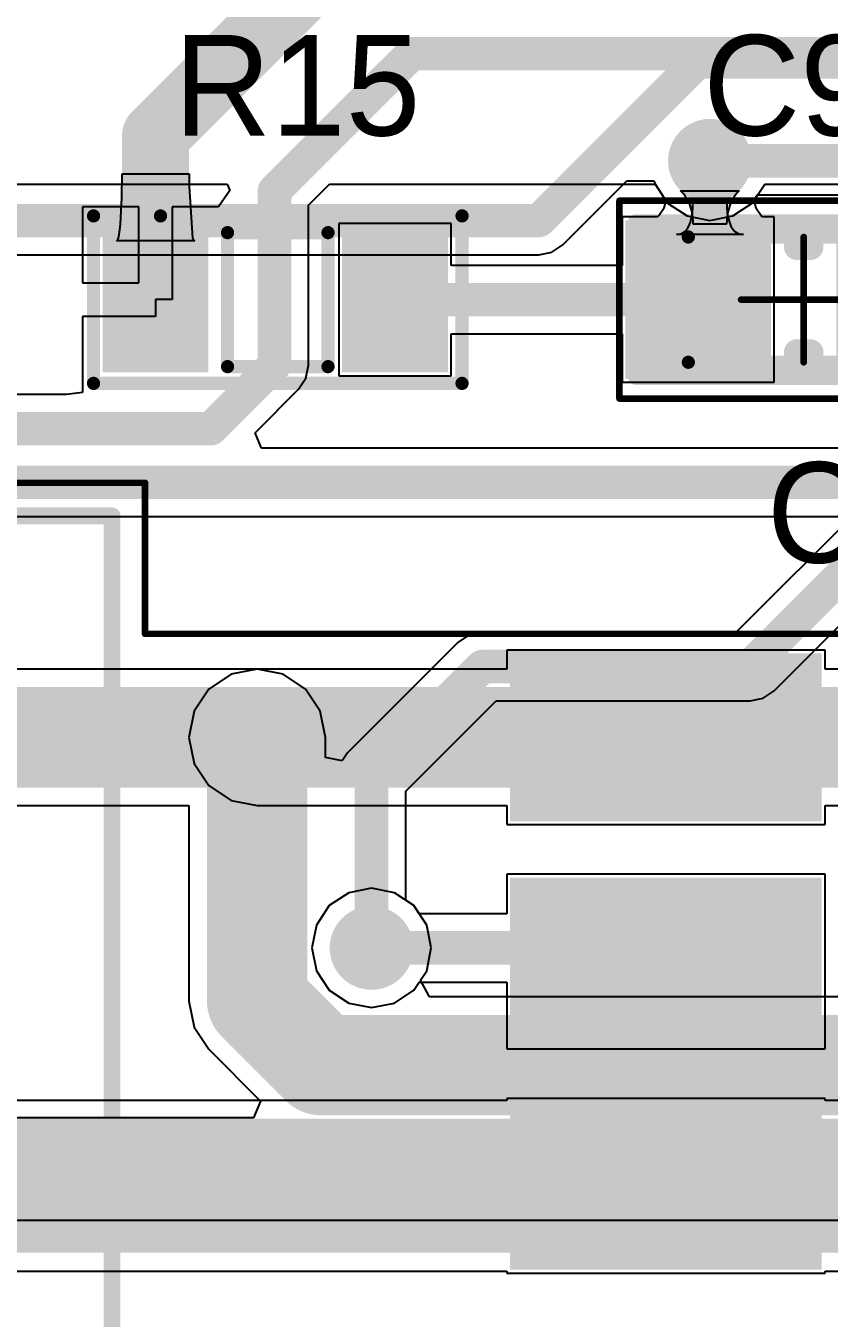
# Model space of a CAD drawing. Header units: millimetres. Extents: x 3.76 to 6.92, y 1.08 to 2.74.
# Drawn here: x 4.8678 to 5.1076, y 1.2695 to 1.6553 of the extents above; entities that cross this region are included whole.
import ezdxf

# ---------------------------------------------------------------- set-up
doc = ezdxf.new("R2010")
doc.units = ezdxf.units.MM
doc.header["$MEASUREMENT"] = 0
for name, color, linetype in [('BottomLayer', 5, 'Continuous'), ('Mechanical13', 56, 'Continuous'), ('Mechanical15', 56, 'Continuous'), ('MultiLayer', 9, 'Continuous'), ('TopLayer', 1, 'Continuous'), ('TopOverlay', 2, 'Continuous'), ('TopPaste', 8, 'Continuous'), ('TopSolder', 216, 'Continuous'), ('ViaHoleLayer', 16, 'Continuous')]:
    doc.layers.add(name, color=color, linetype=linetype)

# ---------------------------------------------------------------- blocks, each defined once
blk = doc.blocks.new('CONV_XL4015_3')
at = {"layer": 'Mechanical13', "const_width": 0.005}
for points in [[(-0.24154, 0.2), (-0.24154, -0.2)], [(0.15098, -0.2), (-0.24154, -0.2)]]:
    blk.add_lwpolyline(points, dxfattribs=at)
at = {"layer": 'Mechanical13', "const_width": 0.0025}
blk.add_lwpolyline([(-0.24279, -0.2, 1), (-0.24029, -0.2, 1)], format="xyb", close=True, dxfattribs=at)
blk.add_lwpolyline([(-0.24279, -0.2, 1), (-0.24029, -0.2, 1)], format="xyb", close=True, dxfattribs=at)
at = {"layer": 'Mechanical15', "const_width": 0.00197}
for points in [[(-0.25138, -0.16476), (-0.45925, -0.16476)], [(-0.25138, -0.16476), (-0.25138, -0.20984)], [(0.08346, -0.20984), (-0.25138, -0.20984)]]:
    blk.add_lwpolyline(points, dxfattribs=at)
at = {"layer": 'Mechanical15', "const_width": 0.000984}
for points in [[(-0.25187, -0.16476, 1), (-0.25089, -0.16476, 1)], [(-0.25187, -0.16476, 1), (-0.25089, -0.16476, 1)], [(-0.25187, -0.20984, 1), (-0.25089, -0.20984, 1)], [(-0.25187, -0.20984, 1), (-0.25089, -0.20984, 1)]]:
    blk.add_lwpolyline(points, format="xyb", close=True, dxfattribs=at)
at = {"layer": 'TopLayer'}
for points in [[(-0.44941, 0.02106), (-0.44941, -0.02106), (-0.36437, 0.02106), (-0.36437, -0.02106)], [(-0.44941, -0.04587), (-0.44941, -0.08799), (-0.36437, -0.04587), (-0.36437, -0.08799)], [(-0.44941, -0.1128), (-0.44941, -0.15492), (-0.36437, -0.1128), (-0.36437, -0.15492)]]:
    blk.add_solid(points, dxfattribs=at)
at = {"layer": 'TopOverlay', "const_width": 0.005}
for points in [[(-0.24154, 0.2), (-0.24154, -0.2)], [(0.08071, -0.2), (-0.24154, -0.2)]]:
    blk.add_lwpolyline(points, dxfattribs=at)
at = {"layer": 'TopOverlay', "const_width": 0.0025}
blk.add_lwpolyline([(-0.24279, -0.2, 1), (-0.24029, -0.2, 1)], format="xyb", close=True, dxfattribs=at)
blk.add_lwpolyline([(-0.24279, -0.2, 1), (-0.24029, -0.2, 1)], format="xyb", close=True, dxfattribs=at)
at = {"layer": 'TopPaste'}
for points in [[(-0.44941, 0.02106), (-0.44941, -0.02106), (-0.36437, 0.02106), (-0.36437, -0.02106)], [(-0.44941, -0.04587), (-0.44941, -0.08799), (-0.36437, -0.04587), (-0.36437, -0.08799)], [(-0.44941, -0.1128), (-0.44941, -0.15492), (-0.36437, -0.1128), (-0.36437, -0.15492)]]:
    blk.add_solid(points, dxfattribs=at)
at = {"layer": 'TopSolder'}
for points in [[(-0.45341, 0.02506), (-0.45341, -0.02506), (-0.36037, 0.02506), (-0.36037, -0.02506)], [(-0.45341, -0.04187), (-0.45341, -0.09199), (-0.36037, -0.04187), (-0.36037, -0.09199)], [(-0.45341, -0.1088), (-0.45341, -0.15892), (-0.36037, -0.1088), (-0.36037, -0.15892)]]:
    blk.add_solid(points, dxfattribs=at)
blk = doc.blocks.new('RES_SMD_0603_26')
at = {"layer": 'TopLayer'}
for points in [[(-0.04681, -0.01772), (-0.02319, -0.01772), (-0.04681, 0.01772), (-0.02319, 0.01772)], [(0.02468, -0.01771), (0.0483, -0.01771), (0.02468, 0.01772), (0.0483, 0.01772)]]:
    blk.add_solid(points, dxfattribs=at)
at = {"layer": 'TopOverlay', "const_width": 0.00394}
for points in [[(0.055, 0.025), (-0.055, 0.025)], [(-0.055, 0.025), (-0.055, -0.025)], [(0.055, 0.025), (0.055, -0.025)], [(0.015, 0.02), (-0.015, 0.02)], [(-0.015, 0.02), (-0.015, -0.02)], [(0.015, 0.02), (0.015, -0.02)], [(0.015, -0.02), (-0.015, -0.02)], [(0.035, -0.025), (-0.055, -0.025)], [(0.055, -0.025), (0.035, -0.025)]]:
    blk.add_lwpolyline(points, dxfattribs=at)
at = {"layer": 'TopOverlay', "const_width": 0.00197}
for points in [[(-0.05599, 0.025, 1), (-0.05402, 0.025, 1)], [(-0.05599, 0.025, 1), (-0.05402, 0.025, 1)], [(0.05401, 0.025, 1), (0.05598, 0.025, 1)], [(0.05401, 0.025, 1), (0.05598, 0.025, 1)], [(-0.01599, 0.02, 1), (-0.01402, 0.02, 1)], [(-0.01599, 0.02, 1), (-0.01402, 0.02, 1)], [(0.01401, 0.02, 1), (0.01598, 0.02, 1)], [(0.01401, 0.02, 1), (0.01598, 0.02, 1)], [(-0.01599, -0.02, 1), (-0.01402, -0.02, 1)], [(-0.01599, -0.02, 1), (-0.01402, -0.02, 1)], [(0.01401, -0.02, 1), (0.01598, -0.02, 1)], [(0.01401, -0.02, 1), (0.01598, -0.02, 1)], [(-0.05599, -0.025, 1), (-0.05402, -0.025, 1)], [(-0.05599, -0.025, 1), (-0.05402, -0.025, 1)], [(0.03401, -0.025, 1), (0.03598, -0.025, 1)], [(0.03401, -0.025, 1), (0.03598, -0.025, 1)], [(0.05401, -0.025, 1), (0.05598, -0.025, 1)], [(0.05401, -0.025, 1), (0.05598, -0.025, 1)]]:
    blk.add_lwpolyline(points, format="xyb", close=True, dxfattribs=at)
at = {"layer": 'TopPaste'}
for points in [[(-0.04681, -0.01772), (-0.02319, -0.01772), (-0.04681, 0.01772), (-0.02319, 0.01772)], [(0.02468, -0.01771), (0.0483, -0.01771), (0.02468, 0.01772), (0.0483, 0.01772)]]:
    blk.add_solid(points, dxfattribs=at)
at = {"layer": 'TopSolder'}
for points in [[(-0.05081, -0.02172), (-0.01919, -0.02172), (-0.05081, 0.02172), (-0.01919, 0.02172)], [(0.02068, -0.02171), (0.0523, -0.02171), (0.02068, 0.02172), (0.0523, 0.02172)]]:
    blk.add_solid(points, dxfattribs=at)
blk = doc.blocks.new('CN_SMD_0603_73')
at = {"layer": 'Mechanical13', "const_width": 0.00394}
for points in [[(-0.03445, 0.0187), (-0.03445, -0.0187)], [(0.03445, 0.0187), (-0.03445, 0.0187)], [(0.03445, 0.0187), (0.03445, -0.0187)], [(0.03445, -0.0187), (-0.03445, -0.0187)]]:
    blk.add_lwpolyline(points, dxfattribs=at)
at = {"layer": 'Mechanical13', "const_width": 0.00197}
for points in [[(-0.03543, 0.0187, 1), (-0.03346, 0.0187, 1)], [(-0.03543, 0.0187, 1), (-0.03346, 0.0187, 1)], [(0.03346, 0.0187, 1), (0.03543, 0.0187, 1)], [(0.03346, 0.0187, 1), (0.03543, 0.0187, 1)], [(-0.03543, -0.0187, 1), (-0.03346, -0.0187, 1)], [(-0.03543, -0.0187, 1), (-0.03346, -0.0187, 1)], [(0.03346, -0.0187, 1), (0.03543, -0.0187, 1)], [(0.03346, -0.0187, 1), (0.03543, -0.0187, 1)]]:
    blk.add_lwpolyline(points, format="xyb", close=True, dxfattribs=at)
at = {"layer": 'Mechanical15', "const_width": 0.00197}
for points in [[(-0.055, 0.02953), (-0.055, -0.02953)], [(0.055, 0.02953), (-0.055, 0.02953)], [(0.055, 0.02953), (0.055, -0.02953)], [(0, 0.0187), (0, -0.0187)], [(0.0187, 0), (-0.0187, 0)], [(0.055, -0.02953), (-0.055, -0.02953)]]:
    blk.add_lwpolyline(points, dxfattribs=at)
at = {"layer": 'Mechanical15', "const_width": 0.000984}
for points in [[(-0.05549, 0.02953, 1), (-0.05451, 0.02953, 1)], [(-0.05549, 0.02953, 1), (-0.05451, 0.02953, 1)], [(0.05451, 0.02953, 1), (0.05549, 0.02953, 1)], [(0.05451, 0.02953, 1), (0.05549, 0.02953, 1)], [(-0.00049, 0.0187, 1), (0.00049, 0.0187, 1)], [(-0.01919, 0, 1), (-0.01821, 0, 1)], [(0.01821, 0, 1), (0.01919, 0, 1)], [(-0.00049, -0.0187, 1), (0.00049, -0.0187, 1)], [(-0.05549, -0.02953, 1), (-0.05451, -0.02953, 1)], [(-0.05549, -0.02953, 1), (-0.05451, -0.02953, 1)], [(0.05451, -0.02953, 1), (0.05549, -0.02953, 1)], [(0.05451, -0.02953, 1), (0.05549, -0.02953, 1)]]:
    blk.add_lwpolyline(points, format="xyb", close=True, dxfattribs=at)
at = {"layer": 'TopLayer'}
for points in [[(-0.01378, -0.01969), (-0.01378, 0.01969), (-0.04921, -0.01969), (-0.04921, 0.01969)], [(0.04921, -0.01969), (0.04921, 0.01969), (0.01378, -0.01969), (0.01378, 0.01969)]]:
    blk.add_solid(points, dxfattribs=at)
at = {"layer": 'TopOverlay'}
for points, const_width in [([(-0.05, 0.023), (-0.05, -0.023)], 0.005), ([(0.05, 0.023), (-0.05, 0.023)], 0.005), ([(0.05, 0.023), (0.05, -0.023)], 0.005), ([(0.00197, 0.01575), (-0.00197, 0.01575)], 0.00787), ([(0.00197, -0.01575), (-0.00197, -0.01575)], 0.00787), ([(0.05, -0.023), (-0.05, -0.023)], 0.005)]:
    blk.add_lwpolyline(points, dxfattribs=dict(at, const_width=const_width))
for points, const_width in [([(-0.05125, 0.023, 1), (-0.04875, 0.023, 1)], 0.0025), ([(-0.05125, 0.023, 1), (-0.04875, 0.023, 1)], 0.0025), ([(0.04875, 0.023, 1), (0.05125, 0.023, 1)], 0.0025), ([(0.04875, 0.023, 1), (0.05125, 0.023, 1)], 0.0025), ([(-0.00394, 0.01575, 1), (0, 0.01575, 1)], 0.00394), ([(0, 0.01575, 1), (0.00394, 0.01575, 1)], 0.00394), ([(-0.00394, -0.01575, 1), (0, -0.01575, 1)], 0.00394), ([(0, -0.01575, 1), (0.00394, -0.01575, 1)], 0.00394), ([(-0.05125, -0.023, 1), (-0.04875, -0.023, 1)], 0.0025), ([(-0.05125, -0.023, 1), (-0.04875, -0.023, 1)], 0.0025), ([(0.04875, -0.023, 1), (0.05125, -0.023, 1)], 0.0025), ([(0.04875, -0.023, 1), (0.05125, -0.023, 1)], 0.0025)]:
    blk.add_lwpolyline(points, format="xyb", close=True, dxfattribs=dict(at, const_width=const_width))
at = {"layer": 'TopPaste'}
for points in [[(-0.01378, -0.01969), (-0.01378, 0.01969), (-0.04921, -0.01969), (-0.04921, 0.01969)], [(0.04921, -0.01969), (0.04921, 0.01969), (0.01378, -0.01969), (0.01378, 0.01969)]]:
    blk.add_solid(points, dxfattribs=at)
at = {"layer": 'TopSolder'}
for points in [[(-0.00978, -0.02369), (-0.00978, 0.02369), (-0.05321, -0.02369), (-0.05321, 0.02369)], [(0.05321, -0.02369), (0.05321, 0.02369), (0.00978, -0.02369), (0.00978, 0.02369)]]:
    blk.add_solid(points, dxfattribs=at)

msp = doc.modelspace()

# ---------------------------------------------------------------- linework, layer by layer
at = {"layer": 'BottomLayer'}
for p, q in [((5.02812, 1.58993), (5.04719, 1.609)), ((5.04719, 1.609), (5.05535, 1.609)), ((5.05535, 1.609), (5.05552, 1.60817)), ((5.05552, 1.60817), (5.05938, 1.60238)), ((5.05938, 1.60238), (5.06517, 1.59852)), ((5.07883, 1.59852), (5.08462, 1.60238)), ((5.08462, 1.60238), (5.08623, 1.6048)), ((5.08623, 1.6048), (5.20177, 1.6048)), ((5.06517, 1.59852), (5.072, 1.59716)), ((5.072, 1.59716), (5.07883, 1.59852)), ((5.20616, 1.60058), (5.07978, 1.4742)), ((5.02481, 1.58772), (5.02812, 1.58993)), ((4.4765, 1.58695), (5.02091, 1.58695)), ((5.02091, 1.58695), (5.02481, 1.58772)), ((5.09121, 1.45679), (5.15796, 1.52354)), ((5.004, 1.4742), (5.0001, 1.47342)), ((5.07978, 1.4742), (5.004, 1.4742)), ((4.99679, 1.47121), (4.96379, 1.43821)), ((5.0001, 1.47342), (4.99679, 1.47121)), ((4.93686, 1.46325), (4.49186, 1.46325)), ((4.94466, 1.4617), (4.93686, 1.46325)), ((4.95128, 1.45728), (4.94466, 1.4617)), ((4.9557, 1.45066), (4.95128, 1.45728)), ((5.084, 1.4538), (5.0879, 1.45458)), ((5.0879, 1.45458), (5.09121, 1.45679)), ((4.9812, 1.42678), (5.00822, 1.4538)), ((5.00822, 1.4538), (5.084, 1.4538)), ((4.95725, 1.44286), (4.9557, 1.45066)), ((4.95725, 1.43681), (4.95725, 1.44286)), ((4.96225, 1.4359), (4.95725, 1.43681)), ((4.96379, 1.43821), (4.96225, 1.4359)), ((4.9812, 1.39423), (4.9812, 1.42678)), ((4.5003, 1.42247), (4.91647, 1.42247)), ((4.91647, 1.42247), (4.91647, 1.36414)), ((4.98362, 1.39262), (4.9812, 1.39423)), ((4.98748, 1.38683), (4.98362, 1.39262)), ((4.98884, 1.38), (4.98748, 1.38683)), ((4.98748, 1.37317), (4.98884, 1.38)), ((4.98563, 1.37039), (4.98748, 1.37317)), ((4.9883, 1.36539), (4.98563, 1.37039)), ((4.91647, 1.36414), (4.91802, 1.35634)), ((5.16455, 1.36539), (4.9883, 1.36539)), ((4.91802, 1.35634), (4.92244, 1.34972)), ((4.92244, 1.34972), (4.93787, 1.33429)), ((4.93787, 1.33429), (4.9358, 1.32929)), ((4.9358, 1.32929), (4.52718, 1.32929)), ((4.52084, 1.29871), (5.248, 1.29871))]:
    msp.add_line(p, q, dxfattribs=at)
for points, const_width in [([(5.02091, 1.59714), (5.06827, 1.6445)], 0.01), ([(5.06827, 1.6445), (5.40027, 1.6445)], 0.01), ([(5.072, 1.615), (5.20177, 1.615)], 0.01), ([(5.084, 1.464), (5.225, 1.605)], 0.01), ([(4.44292, 1.59714), (5.02091, 1.59714)], 0.01), ([(4.971, 1.431), (5.004, 1.464)], 0.01), ([(5.004, 1.464), (5.084, 1.464)], 0.01), ([(4.49186, 1.44286), (4.93686, 1.44286)], 0.03), ([(4.93686, 1.36414), (4.93686, 1.44286)], 0.03), ([(4.971, 1.38), (4.971, 1.431)], 0.01), ([(4.93686, 1.36414), (4.956, 1.345)], 0.03), ([(4.956, 1.345), (5.173, 1.345)], 0.03), ([(4.52084, 1.314), (5.248, 1.314)], 0.02)]:
    msp.add_lwpolyline(points, dxfattribs=dict(at, const_width=const_width))
for points, const_width in [([(5.06577, 1.6445, 1), (5.07077, 1.6445, 1)], 0.005), ([(5.06577, 1.6445, 1), (5.07077, 1.6445, 1)], 0.005), ([(5.06575, 1.615, 1), (5.07825, 1.615, 1)], 0.0125), ([(5.0695, 1.615, 1), (5.0745, 1.615, 1)], 0.005), ([(5.01841, 1.59714, 1), (5.02341, 1.59714, 1)], 0.005), ([(5.01841, 1.59714, 1), (5.02341, 1.59714, 1)], 0.005), ([(5.0015, 1.464, 1), (5.0065, 1.464, 1)], 0.005), ([(5.0015, 1.464, 1), (5.0065, 1.464, 1)], 0.005), ([(5.0815, 1.464, 1), (5.0865, 1.464, 1)], 0.005), ([(5.0815, 1.464, 1), (5.0865, 1.464, 1)], 0.005), ([(4.92936, 1.44286, 1), (4.94436, 1.44286, 1)], 0.015), ([(4.92936, 1.44286, 1), (4.94436, 1.44286, 1)], 0.015), ([(4.93061, 1.44286, 1), (4.94311, 1.44286, 1)], 0.0125), ([(4.9685, 1.431, 1), (4.9735, 1.431, 1)], 0.005), ([(4.9685, 1.431, 1), (4.9735, 1.431, 1)], 0.005), ([(4.96475, 1.38, 1), (4.97725, 1.38, 1)], 0.0125), ([(4.9685, 1.38, 1), (4.9735, 1.38, 1)], 0.005), ([(4.92936, 1.36414, 1), (4.94436, 1.36414, 1)], 0.015), ([(4.92936, 1.36414, 1), (4.94436, 1.36414, 1)], 0.015), ([(4.9485, 1.345, 1), (4.9635, 1.345, 1)], 0.015), ([(4.9485, 1.345, 1), (4.9635, 1.345, 1)], 0.015)]:
    msp.add_lwpolyline(points, format="xyb", close=True, dxfattribs=dict(at, const_width=const_width))
at = {"layer": 'MultiLayer', "const_width": 0.0125}
for points in [[(5.06575, 1.615, 1), (5.07825, 1.615, 1)], [(4.93061, 1.44286, 1), (4.94311, 1.44286, 1)], [(4.96475, 1.38, 1), (4.97725, 1.38, 1)]]:
    msp.add_lwpolyline(points, format="xyb", close=True, dxfattribs=at)
at = {"layer": 'TopLayer'}
for p, q in [((4.89644, 1.60394), (4.89651, 1.61114)), ((4.89651, 1.61114), (4.91651, 1.61114)), ((4.91651, 1.61114), (4.91653, 1.60734)), ((4.69, 1.608), (4.92793, 1.608)), ((4.91653, 1.60734), (4.91759, 1.59194)), ((4.92873, 1.60609), (4.92534, 1.60126)), ((4.92793, 1.608), (4.92873, 1.60609)), ((4.9522, 1.60178), (4.95842, 1.608)), ((4.95842, 1.608), (5.05563, 1.608)), ((5.05563, 1.608), (5.05882, 1.60323)), ((5.06396, 1.60531), (5.06325, 1.60607)), ((5.06325, 1.60607), (5.08075, 1.60607)), ((5.0646, 1.6045), (5.06396, 1.60531)), ((5.08004, 1.60531), (5.0794, 1.6045)), ((5.08075, 1.60607), (5.08004, 1.60531)), ((5.08518, 1.60323), (5.08837, 1.608)), ((5.08837, 1.608), (5.2047, 1.608)), ((4.90151, 1.60126), (4.8847, 1.60126)), ((4.8847, 1.60126), (4.8847, 1.57854)), ((4.89609, 1.59614), (4.89644, 1.60394)), ((4.90151, 1.57854), (4.90151, 1.60126)), ((4.92534, 1.60126), (4.91151, 1.60126)), ((4.91151, 1.60126), (4.91151, 1.57354)), ((4.9522, 1.554), (4.9522, 1.60178)), ((5.05882, 1.60323), (5.0582, 1.6008)), ((5.06516, 1.60363), (5.0646, 1.6045)), ((5.06565, 1.6027), (5.06516, 1.60363)), ((5.06606, 1.60173), (5.06565, 1.6027)), ((5.0664, 1.6007), (5.06606, 1.60173)), ((5.0668, 1.59947), (5.06695, 1.60119)), ((5.06695, 1.60119), (5.067, 1.60311)), ((5.067, 1.60311), (5.077, 1.60311)), ((5.077, 1.60311), (5.07705, 1.60119)), ((5.07705, 1.60119), (5.0772, 1.59947)), ((5.07794, 1.60173), (5.0776, 1.6007)), ((5.07835, 1.6027), (5.07794, 1.60173)), ((5.07884, 1.60363), (5.07835, 1.6027)), ((5.0794, 1.6045), (5.07884, 1.60363)), ((5.0858, 1.6008), (5.08518, 1.60323)), ((5.05624, 1.59823), (5.04579, 1.59823)), ((5.04579, 1.59823), (5.04579, 1.58374)), ((5.05631, 1.59827), (5.05624, 1.59823)), ((5.05624, 1.59823), (5.05624, 1.59823)), ((5.0566, 1.5985), (5.05631, 1.59827)), ((5.05691, 1.59882), (5.0566, 1.5985)), ((5.05804, 1.6005), (5.05691, 1.59882)), ((5.0582, 1.6008), (5.05804, 1.6005)), ((5.0662, 1.59663), (5.06655, 1.59795)), ((5.06666, 1.59961), (5.0664, 1.6007)), ((5.06655, 1.59795), (5.0668, 1.59947)), ((5.06685, 1.59848), (5.06666, 1.59961)), ((5.06696, 1.59729), (5.06685, 1.59848)), ((5.07715, 1.59848), (5.07704, 1.59729)), ((5.07734, 1.59961), (5.07715, 1.59848)), ((5.0772, 1.59947), (5.07745, 1.59795)), ((5.0776, 1.6007), (5.07734, 1.59961)), ((5.07745, 1.59795), (5.0778, 1.59663)), ((5.08596, 1.6005), (5.0858, 1.6008)), ((5.08709, 1.59882), (5.08596, 1.6005)), ((5.0874, 1.5985), (5.08709, 1.59882)), ((5.08769, 1.59827), (5.0874, 1.5985)), ((5.08776, 1.59823), (5.08769, 1.59827)), ((5.09122, 1.59823), (5.08776, 1.59823)), ((5.08776, 1.59823), (5.08776, 1.59823)), ((5.09122, 1.54886), (5.09122, 1.59823)), ((4.89568, 1.59294), (4.8959, 1.59434)), ((4.8959, 1.59434), (4.89609, 1.59614)), ((4.99481, 1.59626), (4.96119, 1.59626)), ((4.96119, 1.59626), (4.96119, 1.55083)), ((4.99481, 1.58374), (4.99481, 1.59626)), ((5.0638, 1.59339), (5.06455, 1.5939)), ((5.06455, 1.5939), (5.0652, 1.59461)), ((5.0652, 1.59461), (5.06575, 1.59552)), ((5.06575, 1.59552), (5.0662, 1.59663)), ((5.067, 1.59604), (5.06696, 1.59729)), ((5.077, 1.59604), (5.067, 1.59604)), ((5.07704, 1.59729), (5.077, 1.59604)), ((5.0778, 1.59663), (5.07825, 1.59552)), ((5.07825, 1.59552), (5.0788, 1.59461)), ((5.0788, 1.59461), (5.07945, 1.5939)), ((5.07945, 1.5939), (5.0802, 1.59339)), ((4.89482, 1.59114), (4.89514, 1.59134)), ((4.9182, 1.59114), (4.89482, 1.59114)), ((4.89514, 1.59134), (4.89543, 1.59194)), ((4.89543, 1.59194), (4.89568, 1.59294)), ((4.91759, 1.59194), (4.91788, 1.59134)), ((4.91788, 1.59134), (4.9182, 1.59114)), ((5.062, 1.59299), (5.06295, 1.59309)), ((5.082, 1.59299), (5.062, 1.59299)), ((5.06295, 1.59309), (5.0638, 1.59339)), ((5.0802, 1.59339), (5.08105, 1.59309)), ((5.08105, 1.59309), (5.082, 1.59299)), ((5.04579, 1.58374), (4.99481, 1.58374)), ((4.8847, 1.57854), (4.90151, 1.57854)), ((4.91151, 1.57354), (4.90651, 1.57354)), ((4.90651, 1.57354), (4.90651, 1.56854)), ((4.90651, 1.56854), (4.8847, 1.56854)), ((4.8847, 1.56854), (4.8847, 1.54582)), ((4.99481, 1.55083), (4.99481, 1.56335)), ((4.99481, 1.56335), (5.04579, 1.56335)), ((5.04579, 1.56335), (5.04579, 1.54886)), ((4.95142, 1.5501), (4.9522, 1.554)), ((4.94921, 1.54679), (4.95142, 1.5501)), ((4.96119, 1.55083), (4.99481, 1.55083)), ((5.04579, 1.54886), (5.09122, 1.54886)), ((4.87996, 1.5452), (4.81274, 1.5452)), ((4.8847, 1.54582), (4.87996, 1.5452)), ((4.93623, 1.53382), (4.94921, 1.54679)), ((4.93815, 1.5292), (4.93623, 1.53382)), ((5.16577, 1.5292), (4.93815, 1.5292)), ((4.739, 1.5088), (5.16577, 1.5088)), ((5.10641, 1.46892), (5.01137, 1.46892)), ((5.01137, 1.46892), (5.01137, 1.46325)), ((5.10641, 1.46325), (5.10641, 1.46892)), ((4.93686, 1.46325), (4.92905, 1.4617)), ((5.01137, 1.46325), (4.93686, 1.46325)), ((5.12141, 1.46325), (5.10641, 1.46325)), ((4.92905, 1.4617), (4.92244, 1.45728)), ((4.92244, 1.45728), (4.91802, 1.45066)), ((4.91802, 1.45066), (4.91647, 1.44286)), ((4.91647, 1.44286), (4.91802, 1.43505)), ((4.91802, 1.43505), (4.92244, 1.42844)), ((4.92244, 1.42844), (4.92905, 1.42402)), ((4.92905, 1.42402), (4.93686, 1.42247)), ((4.93686, 1.42247), (5.01137, 1.42247)), ((5.01137, 1.42247), (5.01137, 1.4168)), ((5.10641, 1.4168), (5.10641, 1.42247)), ((5.10641, 1.42247), (5.12986, 1.42247)), ((5.01137, 1.4168), (5.10641, 1.4168)), ((5.10641, 1.40199), (5.01137, 1.40199)), ((5.01137, 1.40199), (5.01137, 1.3902)), ((5.10641, 1.34987), (5.10641, 1.40199)), ((4.971, 1.39784), (4.96417, 1.39648)), ((4.97783, 1.39648), (4.971, 1.39784)), ((4.96417, 1.39648), (4.95838, 1.39262)), ((4.98362, 1.39262), (4.97783, 1.39648)), ((4.95838, 1.39262), (4.95452, 1.38683)), ((4.98523, 1.3902), (4.98362, 1.39262)), ((5.01137, 1.3902), (4.98523, 1.3902)), ((4.95452, 1.38683), (4.95316, 1.38)), ((4.95316, 1.38), (4.95452, 1.37317)), ((4.95452, 1.37317), (4.95838, 1.36738)), ((4.98362, 1.36738), (4.98523, 1.3698)), ((4.98523, 1.3698), (5.01137, 1.3698)), ((5.01137, 1.3698), (5.01137, 1.34987)), ((4.95838, 1.36738), (4.96417, 1.36352)), ((4.97783, 1.36352), (4.98362, 1.36738)), ((4.96417, 1.36352), (4.971, 1.36216)), ((4.971, 1.36216), (4.97783, 1.36352)), ((5.01137, 1.34987), (5.10641, 1.34987)), ((5.10641, 1.33506), (5.01137, 1.33506)), ((5.01137, 1.33506), (5.01137, 1.33449)), ((5.10641, 1.33449), (5.10641, 1.33506)), ((5.01137, 1.33449), (4.8084, 1.33449)), ((5.15172, 1.33449), (5.10641, 1.33449)), ((4.8084, 1.28351), (5.01137, 1.28351)), ((5.01137, 1.28351), (5.01137, 1.28294)), ((5.01137, 1.28294), (5.10641, 1.28294)), ((5.10641, 1.28294), (5.10641, 1.28351)), ((5.10641, 1.28351), (5.15172, 1.28351))]:
    msp.add_line(p, q, dxfattribs=at)
for points, const_width in [([(4.90651, 1.62251), (4.95692, 1.67292)], 0.02), ([(4.942, 1.606), (4.983, 1.647)], 0.01), ([(4.983, 1.647), (5.379, 1.647)], 0.01), ([(4.90651, 1.57354), (4.90651, 1.62251)], 0.02), ([(5.072, 1.57704), (5.072, 1.615)], 0.01), ([(4.942, 1.554), (4.942, 1.606)], 0.01), ([(5.0685, 1.57354), (5.072, 1.57704)], 0.01), ([(4.978, 1.57354), (5.0685, 1.57354)], 0.01), ([(4.923, 1.535), (4.942, 1.554)], 0.01), ([(4.804, 1.535), (4.923, 1.535)], 0.01), ([(4.739, 1.519), (5.18, 1.519)], 0.01), ([(4.93686, 1.44286), (5.05889, 1.44286)], 0.03), ([(5.05889, 1.44286), (5.12986, 1.44286)], 0.03), ([(4.971, 1.38), (5.05482, 1.38)], 0.01), ([(5.05482, 1.38), (5.05889, 1.37593)], 0.01), ([(4.652, 1.309), (5.05889, 1.309)], 0.04), ([(5.05889, 1.309), (5.191, 1.309)], 0.04)]:
    msp.add_lwpolyline(points, dxfattribs=dict(at, const_width=const_width))
for points, const_width in [([(4.9805, 1.647, 1), (4.9855, 1.647, 1)], 0.005), ([(4.9805, 1.647, 1), (4.9855, 1.647, 1)], 0.005), ([(4.90151, 1.62251, 1), (4.91151, 1.62251, 1)], 0.01), ([(4.90151, 1.62251, 1), (4.91151, 1.62251, 1)], 0.01), ([(5.06575, 1.615, 1), (5.07825, 1.615, 1)], 0.0125), ([(5.0695, 1.615, 1), (5.0745, 1.615, 1)], 0.005), ([(4.9395, 1.606, 1), (4.9445, 1.606, 1)], 0.005), ([(4.9395, 1.606, 1), (4.9445, 1.606, 1)], 0.005), ([(4.90151, 1.57354, 1), (4.91151, 1.57354, 1)], 0.01), ([(5.0695, 1.57704, 1), (5.0745, 1.57704, 1)], 0.005), ([(5.0695, 1.57704, 1), (5.0745, 1.57704, 1)], 0.005), ([(4.9755, 1.57354, 1), (4.9805, 1.57354, 1)], 0.005), ([(5.066, 1.57354, 1), (5.071, 1.57354, 1)], 0.005), ([(5.066, 1.57354, 1), (5.071, 1.57354, 1)], 0.005), ([(4.9395, 1.554, 1), (4.9445, 1.554, 1)], 0.005), ([(4.9395, 1.554, 1), (4.9445, 1.554, 1)], 0.005), ([(4.9205, 1.535, 1), (4.9255, 1.535, 1)], 0.005), ([(4.9205, 1.535, 1), (4.9255, 1.535, 1)], 0.005), ([(4.92936, 1.44286, 1), (4.94436, 1.44286, 1)], 0.015), ([(4.93061, 1.44286, 1), (4.94311, 1.44286, 1)], 0.0125), ([(5.05139, 1.44286, 1), (5.06639, 1.44286, 1)], 0.015), ([(5.05139, 1.44286, 1), (5.06639, 1.44286, 1)], 0.015), ([(4.96475, 1.38, 1), (4.97725, 1.38, 1)], 0.0125), ([(4.9685, 1.38, 1), (4.9735, 1.38, 1)], 0.005), ([(5.05232, 1.38, 1), (5.05732, 1.38, 1)], 0.005), ([(5.05232, 1.38, 1), (5.05732, 1.38, 1)], 0.005), ([(5.05639, 1.37593, 1), (5.06139, 1.37593, 1)], 0.005), ([(5.04889, 1.309, 1), (5.06889, 1.309, 1)], 0.02), ([(5.04889, 1.309, 1), (5.06889, 1.309, 1)], 0.02)]:
    msp.add_lwpolyline(points, format="xyb", close=True, dxfattribs=dict(at, const_width=const_width))
at = {"layer": 'ViaHoleLayer', "const_width": 0.0075}
for points in [[(5.06825, 1.615, 1), (5.07575, 1.615, 1)], [(4.93311, 1.44286, 1), (4.94061, 1.44286, 1)], [(4.96725, 1.38, 1), (4.97475, 1.38, 1)]]:
    msp.add_lwpolyline(points, format="xyb", close=True, dxfattribs=at)

# ---------------------------------------------------------------- block references
at = {"rotation": 180}
for name, p in [('CN_SMD_0603_73', (5.1, 1.57354)), ('RES_SMD_0603_26', (4.943, 1.57354)), ('CONV_XL4015_3', (4.652, 1.309))]:
    msp.add_blockref(name, p, dxfattribs=at)

# ---------------------------------------------------------------- texts
at = {"layer": 'TopOverlay'}
for s, p in [('R15', (4.912, 1.62254)), ('C9', (5.07, 1.62254)), ('C11', (5.089, 1.495))]:
    msp.add_text(s, height=0.03, dxfattribs=at).set_placement(p)

doc.saveas('drawing.dxf')
